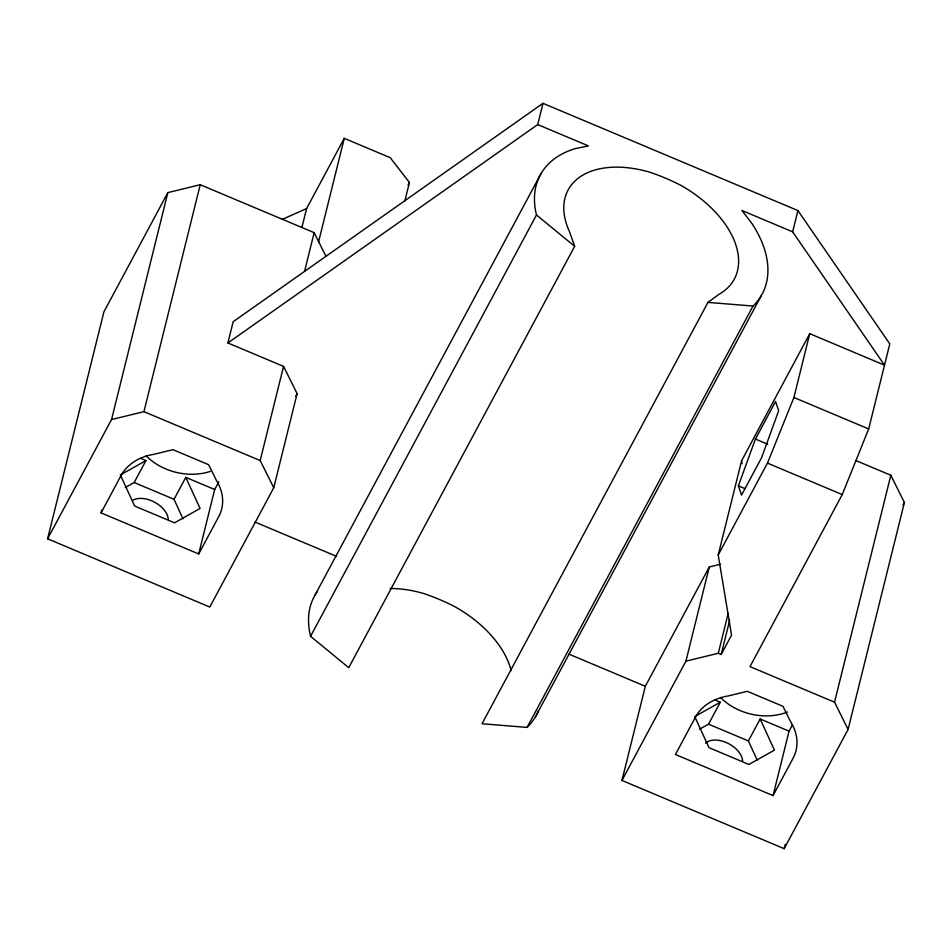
<?xml version="1.0" encoding="UTF-8"?>
<svg xmlns="http://www.w3.org/2000/svg" width="952" height="952" viewBox="0 0 952 952"><rect width="100%" height="100%" fill="white"/><g stroke="black" fill="none" stroke-linecap="round" stroke-linejoin="round"><path stroke-width="1.43" d="M720.545 564.25L709.276 566.987L645.325 686.261L621.965 780.438L784.162 848.672L848.101 729.411L834.547 702.195L749.997 666.626L842.246 494.576L868.688 428.947L889.787 343.898L797.907 210.57L542.985 103.328L233.169 321.716L227.897 342.97L283.553 366.389L297.107 393.604L273.748 487.781L209.797 607.043L47.6 538.808L103.899 311.875L167.838 192.613L200.229 184.724L314.16 232.657L325.786 255.993M47.6 538.808L111.551 419.546L167.838 192.613M101.055 512.878L121.059 475.572A53.36 41.84 13.9 0 1 153.831 454.33L172.943 449.677L208.595 464.671L216.592 480.736A53.36 41.84 13.9 0 1 218.71 516.65L198.706 553.957L101.055 512.878L101.769 510.022M111.551 419.546L143.93 411.657L200.229 184.724M198.706 553.957L214.688 489.507L218.829 481.795M301.962 227.302L306.603 208.571L344.255 138.338L390.213 157.675L409.431 182.463L404.79 201.181M304.592 271.249L314.16 232.657M273.748 487.781L260.182 460.554L283.553 366.389M318.527 242.082L344.255 138.338M227.897 342.97L537.713 124.581L542.985 103.328M621.965 780.438L685.916 661.164L709.276 566.987M685.916 661.164L718.296 653.274L721.176 654.488L731.553 635.127L718.213 554.98L741.572 460.804L809.736 333.688L884.515 365.151L792.635 231.824L797.907 210.57M718.296 653.274L728.209 613.326M721.176 654.488L729.672 620.24M718.213 554.98L767.467 463.112L793.908 397.496L809.736 333.688M773.06 795.586L793.064 758.28A53.36 41.84 13.9 0 0 790.945 722.366L782.949 706.301L747.296 691.307L728.185 695.96A53.36 41.84 13.9 0 0 695.424 717.201L675.42 754.508L773.06 795.586L789.053 731.148L792.492 724.71M784.162 848.672L785.233 844.364M834.547 702.195L890.834 475.262L855.574 460.423M848.101 729.411L904.4 502.489L890.834 475.262M738.395 485.865L755.424 439.05L775.559 401.47L778.677 410.728L761.659 457.555L741.513 495.123L738.395 485.865L745.226 488.745M125.224 487.555L134.172 482.533L145.942 460.589L140.682 458.376M182.963 518.757L174.026 499.3L185.795 477.357L214.688 489.507M408.027 185.081L409.431 182.463M295.703 396.222L297.107 393.604M315.064 595.012L540.998 173.645M538.392 710.811A125.926 76.66 28.2 0 1 527.087 727.411L482.033 723.746L707.967 302.391L718.855 294.394A94.284 57.394 28.2 0 0 680.049 184.914A143.383 87.286 28.2 0 0 650.097 172.312A94.284 57.394 28.2 0 0 569.439 231.526L574.675 246.318L348.741 667.673L310.566 636.317L536.488 214.962A125.926 76.66 28.2 0 1 575.032 148.667L588.443 145.918L537.713 124.581M527.087 727.411L753.02 306.044A125.926 76.66 28.2 0 0 751.544 222.923L741.906 210.487L792.635 231.824M535.452 716.82L761.386 295.465M699.577 729.184L708.526 724.163L720.295 702.219L715.047 700.006M757.328 760.386L748.391 740.93L760.16 718.986L789.053 731.148M902.996 505.095L904.4 502.489M145.942 460.589L120.368 474.941L134.66 506.047L174.525 522.827L200.087 508.475L185.795 477.357M696.007 715.844L720.295 702.219M282.268 219.365L306.603 208.571M707.967 302.391L753.02 306.044M793.908 397.496L868.688 428.947M755.424 439.05L767.728 444.227M767.467 463.112L842.246 494.576M143.93 411.657L260.182 460.554M254.946 522.029L336.639 556.396M569.07 654.191L645.325 686.261M134.172 482.533L174.026 499.3M708.526 724.163L748.391 740.93M536.488 214.962L574.675 246.318M760.16 718.986L774.452 750.105L748.879 764.456L709.014 747.677L694.734 716.57M741.572 460.804L742.06 463.719M133.149 500.109A21.349 12.995 28.2 0 1 154.998 502.418A21.349 12.995 28.2 0 1 168.242 519.506M210.416 471.383A53.36 41.84 13.9 0 1 146.084 455.782M787.447 712.048A53.36 41.84 13.9 0 1 720.438 697.411M310.566 636.317A125.926 76.66 28.2 0 1 317.23 591.632M390.106 588.514A94.284 57.394 28.2 0 1 424.164 593.667A143.383 87.286 28.2 0 1 454.116 606.281A94.284 57.394 28.2 0 1 511.153 670.589M705.563 743.167A21.349 12.995 28.2 0 1 727.697 743.191A21.349 12.995 28.2 0 1 742.608 761.136"/></g></svg>
